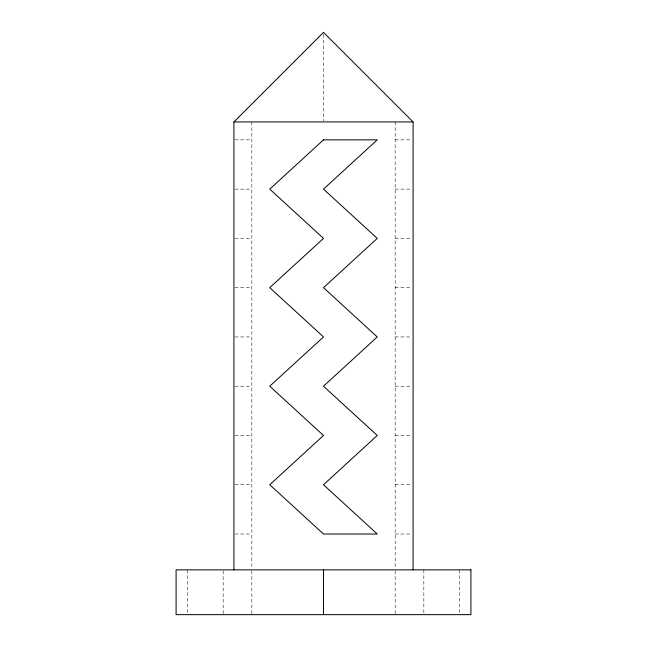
<?xml version="1.0" encoding="UTF-8"?>
<svg xmlns="http://www.w3.org/2000/svg" width="647" height="647" viewBox="0 0 647 647"><rect width="100%" height="100%" fill="white"/><g stroke="black" fill="none" stroke-linecap="round" stroke-linejoin="round"><path stroke-width="0.49" stroke-dasharray="3.23 2.43" d="M234.91 139.849L251.829 139.849M395.171 139.849L412.09 139.849M234.91 189.126L251.829 189.126M395.171 189.126L412.09 189.126M234.91 238.395L251.829 238.395M395.171 238.395L412.09 238.395M234.91 287.664L251.829 287.664M395.171 287.664L412.09 287.664M234.91 336.941L251.829 336.941M395.171 336.941L412.09 336.941M234.91 386.21L251.829 386.21M395.171 386.21L412.09 386.21M234.91 435.48L251.829 435.48M395.171 435.48L412.09 435.48M234.91 484.749L251.829 484.749M395.171 484.749L412.09 484.749M234.91 534.026L251.829 534.026M395.171 534.026L412.09 534.026M459.669 569.861L459.669 613.655M423.834 569.861L423.834 613.655M395.171 121.935L395.171 568.85M395.171 570.856L395.171 614.65M323.5 34.364L323.5 120.924M251.829 121.935L251.829 568.85M251.829 570.856L251.829 614.65M223.166 570.856L223.166 613.655M187.331 569.861L187.331 613.655"/><path stroke-width="0.97" d="M233.915 569.861L233.915 121.935L323.5 32.35L413.085 121.935L413.085 569.861M233.915 121.935L413.085 121.935M323.5 569.861L323.5 614.65M323.5 139.849L269.75 189.126L323.5 238.395L269.75 287.664L323.5 336.941L269.75 386.21L323.5 435.48L269.75 484.749L323.5 534.026L377.25 534.026L323.5 484.749L377.25 435.48L323.5 386.21L377.25 336.941L323.5 287.664L377.25 238.395L323.5 189.126L377.25 139.849L323.5 139.849M470.911 569.861L176.089 569.861L176.089 614.65L470.911 614.65L470.911 569.861"/></g></svg>
